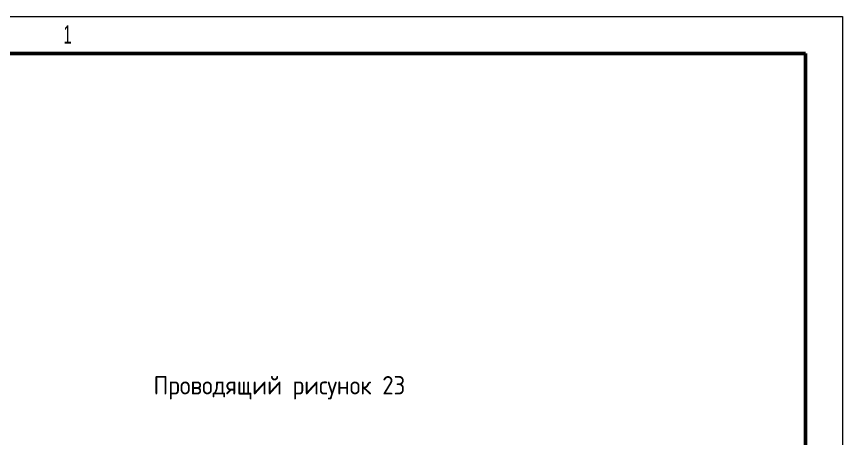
# Model space of a CAD drawing. Header units: millimetres. Extents: x -3894 to -3474, y -291 to 6.
# Drawn here: x -3585.7 to -3473.8, y -51.2 to 6 of the extents above; entities that cross this region are included whole.
import ezdxf

# ---------------------------------------------------------------- set-up
doc = ezdxf.new("R2010")
doc.units = ezdxf.units.MM
doc.layers.add('ОСНОВНОЙ', color=7, linetype='Continuous', lineweight=25)
doc.styles.add('SLDTEXTSTYLE3', font='TXT', dxfattribs={"width": 0.605})
doc.styles.add('СПДС', font='isocpeur.ttf', dxfattribs={"width": 0.9})

msp = doc.modelspace()

# ---------------------------------------------------------------- linework, layer by layer
at = {"color": 7, "linetype": 'Continuous', "lineweight": 18}
for p, q in [((-3893.76, 6.02), (-3473.76, 6.02)), ((-3473.76, 6.02), (-3473.76, -290.98))]:
    msp.add_line(p, q, dxfattribs=at)
at = {"color": 7, "linetype": 'Continuous', "lineweight": 50}
for p, q in [((-3873.76, 1.02), (-3478.76, 1.02)), ((-3478.76, 1.02), (-3478.76, -285.98))]:
    msp.add_line(p, q, dxfattribs=at)
at = {"layer": 'ОСНОВНОЙ', "linetype": 'Continuous', "lineweight": 18}
for p, q in [((-3873.76, 1.02), (-3478.76, 1.02)), ((-3478.76, 1.02), (-3478.76, -285.98))]:
    msp.add_line(p, q, dxfattribs=at)

# ---------------------------------------------------------------- texts
at = {"insert": (-3550.06, -42.74), "char_height": 2.5, "attachment_point": 2, "style": 'СПДС'}
msp.add_mtext_dynamic_manual_height_columns('\\pxqc;Проводящий рисунок 23', width=34.7669, gutter_width=12.5, heights=[0], dxfattribs=at)
at = {"layer": 'ОСНОВНОЙ', "insert": (-3578.77, 4.84), "char_height": 2.5, "attachment_point": 2, "style": 'SLDTEXTSTYLE3'}
msp.add_mtext('1', dxfattribs=at)

doc.saveas('drawing.dxf')
